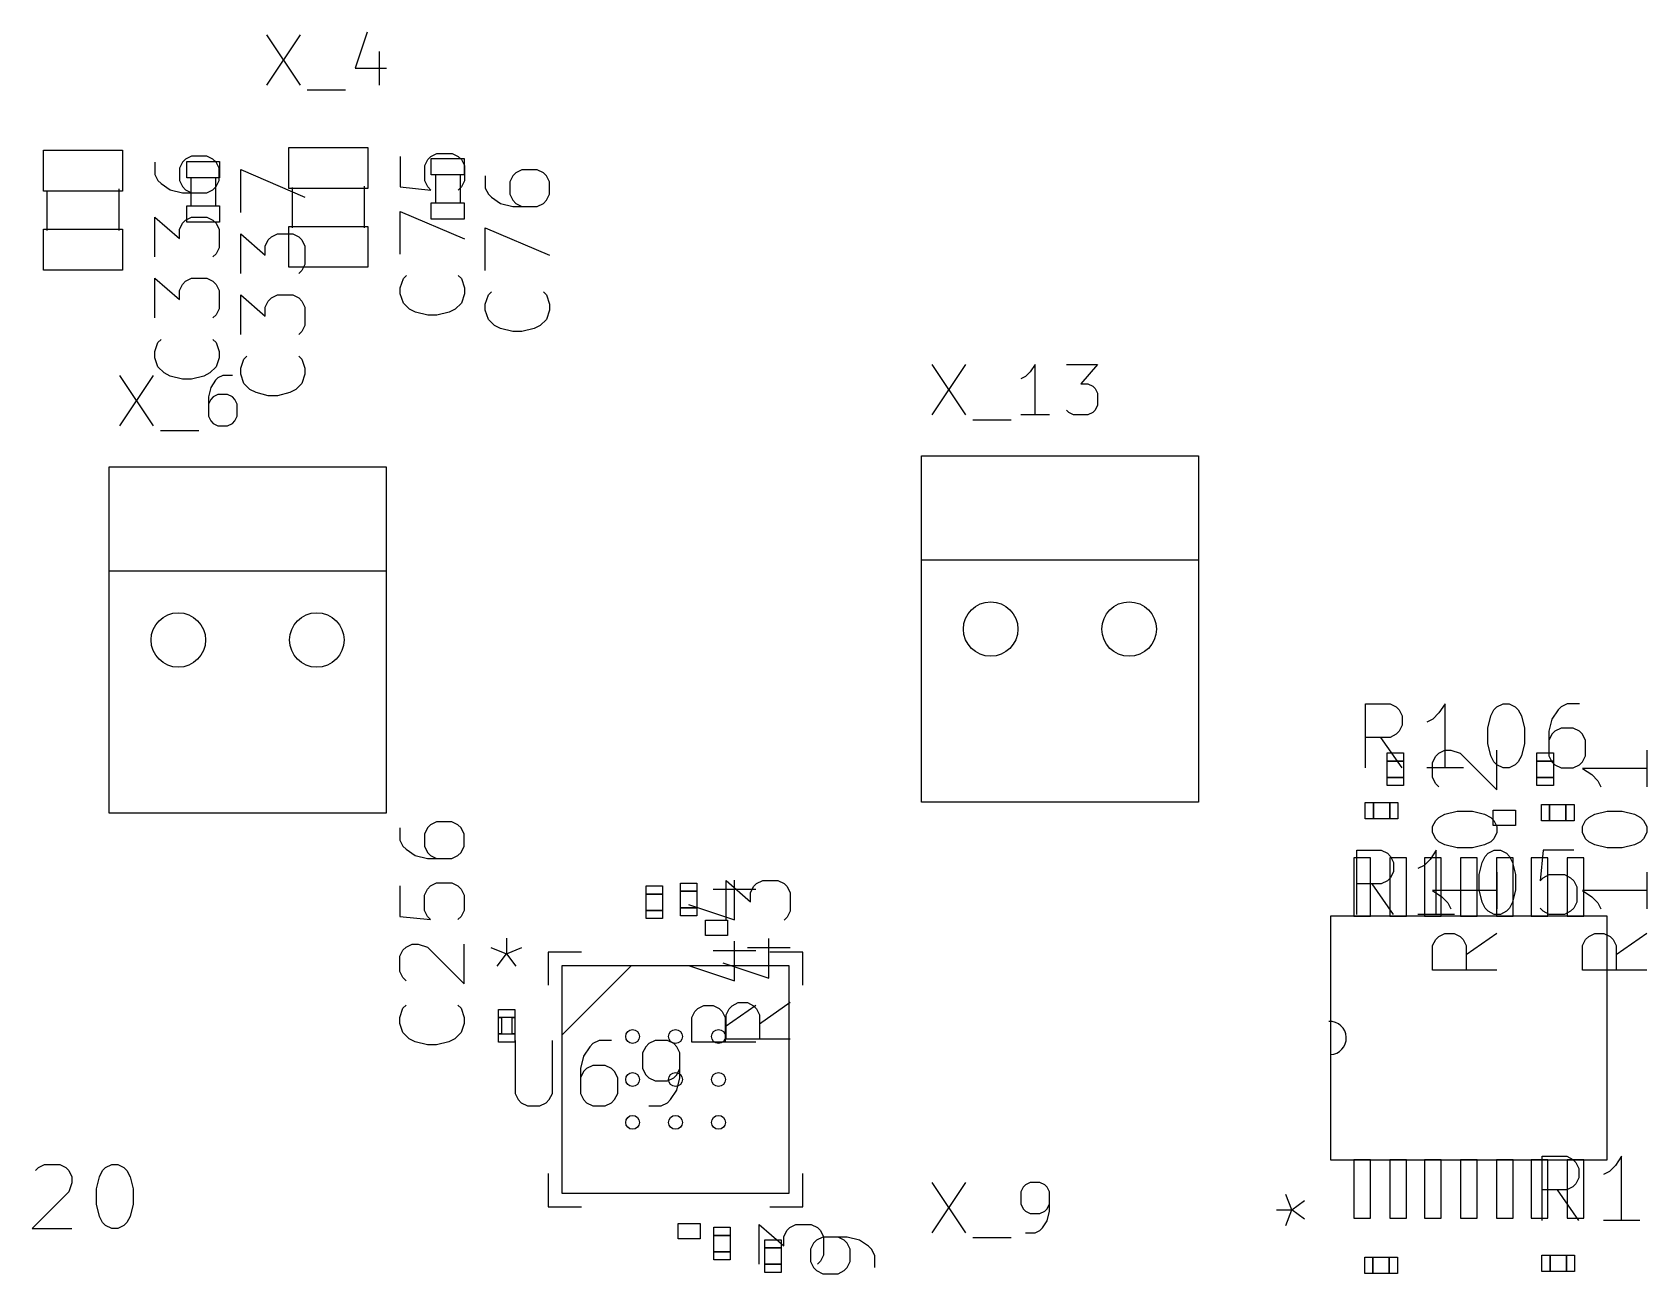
# Model space of a CAD drawing. Header units: millimetres. Extents: x -1 to 260, y -56 to 300.
# Drawn here: x 36.55 to 66.16, y 17.88 to 40.64 of the extents above; entities that cross this region are included whole.
import ezdxf

# ---------------------------------------------------------------- set-up
doc = ezdxf.new("R2010")
doc.units = ezdxf.units.MM
for name, color, linetype, true_color in [('Edge.Cuts', 254, 'CONTINUOUS', 0xd0d2cd), ('F.Fab', 9, 'CONTINUOUS', 0xafafaf), ('F.Silkscreen', 41, 'CONTINUOUS', 0xf2eda1)]:
    doc.layers.add(name, color=color, linetype=linetype, true_color=true_color)

msp = doc.modelspace()

# ---------------------------------------------------------------- linework, layer by layer
at = {"layer": 'Edge.Cuts'}
for centre, radius in [((39.23, 29.5), 0.5), ((41.77, 29.5), 0.5), ((54.13, 29.7), 0.5), ((56.67, 29.7), 0.5), ((47.5626, 22.2274), 0.127), ((48.35, 22.2274), 0.127), ((49.1374, 22.2274), 0.127), ((47.5626, 21.44), 0.127), ((48.35, 21.44), 0.127), ((49.1374, 21.44), 0.127), ((47.5626, 20.6526), 0.127), ((48.35, 20.6526), 0.127), ((49.1374, 20.6526), 0.127)]:
    msp.add_circle(centre, radius, dxfattribs=at)
at = {"layer": 'F.Fab', "linetype": 'CONTINUOUS'}
for p, q in [((41.2561, 37.7821), (41.2561, 38.5322)), ((41.2561, 38.5322), (42.7062, 38.5322)), ((42.7062, 38.5322), (42.7062, 37.7821)), ((36.7561, 37.7321), (36.7561, 38.4822)), ((36.7561, 38.4822), (38.2062, 38.4822)), ((38.2062, 38.4822), (38.2062, 37.7321)), ((39.3852, 37.974), (39.3852, 38.274)), ((39.3852, 38.274), (39.9851, 38.274)), ((39.9851, 38.274), (39.9851, 37.974)), ((43.8702, 38.028568), (43.8702, 38.328568)), ((43.8702, 38.328568), (44.4701, 38.328568)), ((44.4701, 38.328568), (44.4701, 38.028568)), ((39.9851, 37.974), (39.3852, 37.974)), ((39.466, 37.475), (39.466, 37.965)), ((39.914, 37.965), (39.914, 37.475)), ((44.4701, 38.028568), (43.8702, 38.028568)), ((43.951, 37.529568), (43.951, 38.019568)), ((44.399, 38.019568), (44.399, 37.529568)), ((38.2062, 37.7321), (36.7561, 37.7321)), ((36.82, 37.746), (36.82, 37.009)), ((38.14, 37.771), (38.14, 37.009)), ((42.7062, 37.7821), (41.2561, 37.7821)), ((41.32, 37.796), (41.32, 37.059)), ((42.64, 37.821), (42.64, 37.059)), ((39.3852, 37.1612), (39.3852, 37.4612)), ((39.3852, 37.4612), (39.9851, 37.4612)), ((39.9851, 37.4612), (39.9851, 37.1612)), ((43.8702, 37.215768), (43.8702, 37.515768)), ((43.8702, 37.515768), (44.4701, 37.515768)), ((44.4701, 37.515768), (44.4701, 37.215768)), ((36.7561, 36.2843), (36.7561, 37.0344)), ((36.7561, 37.0344), (38.2062, 37.0344)), ((38.2062, 37.0344), (38.2062, 36.2843)), ((39.9851, 37.1612), (39.3852, 37.1612)), ((41.2561, 36.3343), (41.2561, 37.0844)), ((41.2561, 37.0844), (42.7062, 37.0844)), ((42.7062, 37.0844), (42.7062, 36.3343)), ((44.4701, 37.215768), (43.8702, 37.215768)), ((38.2062, 36.2843), (36.7561, 36.2843)), ((42.7062, 36.3343), (41.2561, 36.3343)), ((61.4, 27.28), (61.4, 27.43)), ((61.4, 27.43), (61.7, 27.43)), ((61.7, 27.28), (61.4, 27.28)), ((61.7, 27.43), (61.7, 27.28)), ((64.15, 27.28), (64.15, 27.43)), ((64.15, 27.43), (64.45, 27.43)), ((64.45, 27.28), (64.15, 27.28)), ((64.45, 27.43), (64.45, 27.28)), ((61.4, 26.83), (61.4, 26.98)), ((61.4, 26.98), (61.7, 26.98)), ((61.7, 26.98), (61.7, 26.83)), ((64.15, 26.83), (64.15, 26.98)), ((64.15, 26.98), (64.45, 26.98)), ((64.45, 26.98), (64.45, 26.83)), ((61.7, 26.83), (61.4, 26.83)), ((64.45, 26.83), (64.15, 26.83)), ((61, 26.22), (61, 26.52)), ((61, 26.52), (61.15, 26.52)), ((61.15, 26.52), (61.15, 26.22)), ((61.45, 26.22), (61.45, 26.52)), ((61.45, 26.52), (61.6, 26.52)), ((61.6, 26.52), (61.6, 26.22)), ((64.23, 26.18), (64.23, 26.48)), ((64.23, 26.48), (64.38, 26.48)), ((64.38, 26.48), (64.38, 26.18)), ((64.68, 26.18), (64.68, 26.48)), ((64.68, 26.48), (64.83, 26.48)), ((64.83, 26.48), (64.83, 26.18)), ((61.15, 26.22), (61, 26.22)), ((61.6, 26.22), (61.45, 26.22)), ((64.38, 26.18), (64.23, 26.18)), ((64.83, 26.18), (64.68, 26.18)), ((60.7918, 25.502), (60.7918, 24.4352)), ((61.0966, 25.502), (60.7918, 25.502)), ((61.0966, 24.4352), (61.0966, 25.502)), ((61.4522, 25.502), (61.4522, 24.4352)), ((61.757, 25.502), (61.4522, 25.502)), ((61.757, 24.4352), (61.757, 25.502)), ((62.0872, 25.502), (62.0872, 24.4352)), ((62.392, 25.502), (62.0872, 25.502)), ((62.392, 24.4352), (62.392, 25.502)), ((62.7476, 25.502), (62.7476, 24.4352)), ((63.0524, 25.502), (62.7476, 25.502)), ((63.0524, 24.4352), (63.0524, 25.502)), ((63.408, 25.502), (63.408, 24.4352)), ((63.7128, 25.502), (63.408, 25.502)), ((63.7128, 24.4352), (63.7128, 25.502)), ((64.043, 25.502), (64.043, 24.4352)), ((64.3478, 25.502), (64.043, 25.502)), ((64.3478, 24.4352), (64.3478, 25.502)), ((64.7034, 25.502), (64.7034, 24.4352)), ((65.0082, 25.502), (64.7034, 25.502)), ((65.0082, 24.4352), (65.0082, 25.502)), ((47.81, 24.84), (47.81, 24.99)), ((47.81, 24.99), (48.11, 24.99)), ((48.11, 24.99), (48.11, 24.84)), ((48.44, 24.89), (48.44, 25.04)), ((48.44, 25.04), (48.74, 25.04)), ((48.74, 24.89), (48.44, 24.89)), ((48.74, 25.04), (48.74, 24.89)), ((48.11, 24.84), (47.81, 24.84)), ((48.44, 24.44), (48.44, 24.59)), ((48.44, 24.59), (48.74, 24.59)), ((48.74, 24.59), (48.74, 24.44)), ((47.81, 24.39), (47.81, 24.54)), ((47.81, 24.54), (48.11, 24.54)), ((48.11, 24.39), (47.81, 24.39)), ((48.11, 24.54), (48.11, 24.39)), ((48.74, 24.44), (48.44, 24.44)), ((60.36, 24.4352), (60.36, 21.8952)), ((65.44, 24.4352), (60.36, 24.4352)), ((60.7918, 24.4352), (61.0966, 24.4352)), ((61.4522, 24.4352), (61.757, 24.4352)), ((62.0872, 24.4352), (62.392, 24.4352)), ((62.7476, 24.4352), (63.0524, 24.4352)), ((63.408, 24.4352), (63.7128, 24.4352)), ((64.043, 24.4352), (64.3478, 24.4352)), ((64.7034, 24.4352), (65.0082, 24.4352)), ((65.44, 19.9648), (65.44, 24.4352)), ((45.248111, 24.028461), (45.248111, 23.744223)), ((44.963873, 23.857918), (45.248111, 23.744223)), ((45.077569, 23.516832), (45.248111, 23.744223)), ((45.248111, 23.744223), (45.53235, 23.857918)), ((45.248111, 23.744223), (45.418654, 23.516832)), ((46.2672, 23.5228), (46.2672, 19.3572)), ((46.2672, 22.2528), (47.5372, 23.5228)), ((50.4328, 23.5228), (46.2672, 23.5228)), ((47.2578, 23.5228), (46.953, 23.5228)), ((47.7404, 23.5228), (47.461, 23.5228)), ((48.2484, 23.5228), (47.9436, 23.5228)), ((48.7564, 23.5228), (48.4516, 23.5228)), ((49.239, 23.5228), (48.9596, 23.5228)), ((49.747, 23.5228), (49.4422, 23.5228)), ((50.4328, 19.3572), (50.4328, 23.5228)), ((46.2672, 22.837), (46.2672, 22.5322)), ((50.4328, 22.5322), (50.4328, 22.837)), ((45.105221, 22.573984), (45.105221, 22.723984)), ((45.105221, 22.723984), (45.405221, 22.723984)), ((45.105221, 22.273984), (45.105221, 22.573984)), ((45.105221, 22.573984), (45.155221, 22.573984)), ((45.405221, 22.573984), (45.105221, 22.573984)), ((45.155221, 22.573984), (45.155221, 22.273984)), ((45.355221, 22.273984), (45.355221, 22.573984)), ((45.355221, 22.573984), (45.405221, 22.573984)), ((45.405221, 22.723984), (45.405221, 22.573984)), ((45.405221, 22.573984), (45.405221, 22.273984)), ((45.155221, 22.273984), (45.105221, 22.273984)), ((45.105221, 22.123984), (45.105221, 22.273984)), ((45.105221, 22.273984), (45.405221, 22.273984)), ((45.405221, 22.273984), (45.355221, 22.273984)), ((45.405221, 22.273984), (45.405221, 22.123984)), ((46.2672, 22.329), (46.2672, 22.0496)), ((50.4328, 22.0496), (50.4328, 22.329)), ((45.405221, 22.123984), (45.105221, 22.123984)), ((45.405849, 22.153754), (45.405849, 21.183644)), ((46.090633, 21.183644), (46.090633, 22.153754)), ((46.775417, 22.039624), (46.661286, 21.868428)), ((46.832482, 22.096689), (46.775417, 22.039624)), ((46.946613, 22.153754), (46.832482, 22.096689)), ((47.174874, 22.153754), (46.946613, 22.153754)), ((47.802593, 22.039624), (47.745528, 21.925493)), ((47.745528, 21.925493), (47.745528, 21.640166)), ((47.859659, 22.096689), (47.802593, 22.039624)), ((47.973789, 22.153754), (47.859659, 22.096689)), ((48.202051, 22.153754), (47.973789, 22.153754)), ((48.316181, 22.096689), (48.202051, 22.153754)), ((48.373247, 22.039624), (48.316181, 22.096689)), ((48.430312, 21.925493), (48.373247, 22.039624)), ((48.430312, 21.46897), (48.430312, 21.925493)), ((46.2672, 21.8464), (46.2672, 21.5416)), ((46.661286, 21.868428), (46.604221, 21.640166)), ((46.604221, 21.640166), (46.604221, 21.183644)), ((46.718352, 21.640166), (46.661286, 21.583101)), ((46.832482, 21.697232), (46.718352, 21.640166)), ((47.060744, 21.697232), (46.832482, 21.697232)), ((47.174874, 21.640166), (47.060744, 21.697232)), ((47.23194, 21.583101), (47.174874, 21.640166)), ((47.745528, 21.640166), (47.802593, 21.526036)), ((48.373247, 21.526036), (48.430312, 21.640166)), ((50.4328, 21.5416), (50.4328, 21.8464)), ((60.36, 21.8952), (60.36, 19.9648)), ((46.2672, 21.3384), (46.2672, 21.0336)), ((46.661286, 21.583101), (46.604221, 21.46897)), ((47.289005, 21.46897), (47.23194, 21.583101)), ((47.289005, 21.183644), (47.289005, 21.46897)), ((47.802593, 21.526036), (47.859659, 21.46897)), ((47.859659, 21.46897), (47.973789, 21.411905)), ((47.973789, 21.411905), (48.202051, 21.411905)), ((48.202051, 21.411905), (48.316181, 21.46897)), ((48.316181, 21.46897), (48.373247, 21.526036)), ((48.373247, 21.240709), (48.430312, 21.46897)), ((50.4328, 21.0336), (50.4328, 21.3384)), ((45.405849, 21.183644), (45.462915, 21.069513)), ((45.462915, 21.069513), (45.51998, 21.012448)), ((45.976503, 21.012448), (46.033568, 21.069513)), ((46.033568, 21.069513), (46.090633, 21.183644)), ((46.604221, 21.183644), (46.661286, 21.069513)), ((46.661286, 21.069513), (46.718352, 21.012448)), ((47.174874, 21.012448), (47.23194, 21.069513)), ((47.23194, 21.069513), (47.289005, 21.183644)), ((48.202051, 21.012448), (48.259116, 21.069513)), ((48.259116, 21.069513), (48.373247, 21.240709)), ((45.51998, 21.012448), (45.634111, 20.955382)), ((45.634111, 20.955382), (45.862372, 20.955382)), ((45.862372, 20.955382), (45.976503, 21.012448)), ((46.2672, 20.8304), (46.2672, 20.551)), ((46.718352, 21.012448), (46.832482, 20.955382)), ((46.832482, 20.955382), (47.060744, 20.955382)), ((47.060744, 20.955382), (47.174874, 21.012448)), ((47.859659, 20.955382), (48.08792, 20.955382)), ((48.08792, 20.955382), (48.202051, 21.012448)), ((50.4328, 20.551), (50.4328, 20.8304)), ((46.2672, 20.3478), (46.2672, 20.043)), ((50.4328, 20.043), (50.4328, 20.3478)), ((60.36, 19.9648), (65.44, 19.9648)), ((60.7918, 19.9648), (60.7918, 18.898)), ((61.0966, 19.9648), (60.7918, 19.9648)), ((61.0966, 18.898), (61.0966, 19.9648)), ((61.4522, 19.9648), (61.4522, 18.898)), ((61.757, 19.9648), (61.4522, 19.9648)), ((61.757, 18.898), (61.757, 19.9648)), ((62.0872, 19.9648), (62.0872, 18.898)), ((62.392, 19.9648), (62.0872, 19.9648)), ((62.392, 18.898), (62.392, 19.9648)), ((62.7476, 19.9648), (62.7476, 18.898)), ((63.0524, 19.9648), (62.7476, 19.9648)), ((63.0524, 18.898), (63.0524, 19.9648)), ((63.408, 19.9648), (63.408, 18.898)), ((63.7128, 19.9648), (63.408, 19.9648)), ((63.7128, 18.898), (63.7128, 19.9648)), ((64.043, 19.9648), (64.043, 18.898)), ((64.3478, 19.9648), (64.043, 19.9648)), ((64.3478, 18.898), (64.3478, 19.9648)), ((64.7034, 19.9648), (64.7034, 18.898)), ((65.0082, 19.9648), (64.7034, 19.9648)), ((65.0082, 18.898), (65.0082, 19.9648)), ((46.2672, 19.3572), (50.4328, 19.3572)), ((46.953, 19.3572), (47.2578, 19.3572)), ((47.461, 19.3572), (47.7404, 19.3572)), ((47.9436, 19.3572), (48.2484, 19.3572)), ((48.4516, 19.3572), (48.7564, 19.3572)), ((48.9596, 19.3572), (49.239, 19.3572)), ((49.4422, 19.3572), (49.747, 19.3572)), ((59.655976, 19.047311), (59.542281, 19.33155)), ((59.371738, 19.047311), (59.655976, 19.047311)), ((59.542281, 18.763073), (59.655976, 19.047311)), ((59.655976, 19.047311), (59.883367, 19.217854)), ((59.883367, 18.876769), (59.655976, 19.047311)), ((49.05, 18.58), (49.05, 18.73)), ((49.05, 18.73), (49.35, 18.73)), ((49.35, 18.73), (49.35, 18.58)), ((60.7918, 18.898), (61.0966, 18.898)), ((61.4522, 18.898), (61.757, 18.898)), ((62.0872, 18.898), (62.392, 18.898)), ((62.7476, 18.898), (63.0524, 18.898)), ((63.408, 18.898), (63.7128, 18.898)), ((64.043, 18.898), (64.3478, 18.898)), ((64.7034, 18.898), (65.0082, 18.898)), ((49.35, 18.58), (49.05, 18.58)), ((49.99, 18.35), (49.99, 18.5)), ((49.99, 18.5), (50.29, 18.5)), ((50.29, 18.5), (50.29, 18.35)), ((49.05, 18.13), (49.05, 18.28)), ((49.05, 18.28), (49.35, 18.28)), ((49.35, 18.13), (49.05, 18.13)), ((49.35, 18.28), (49.35, 18.13)), ((50.29, 18.35), (49.99, 18.35)), ((60.99, 17.88), (60.99, 18.18)), ((60.99, 18.18), (61.14, 18.18)), ((61.14, 18.18), (61.14, 17.88)), ((61.44, 17.88), (61.44, 18.18)), ((61.44, 18.18), (61.59, 18.18)), ((61.59, 18.18), (61.59, 17.88)), ((64.24, 17.92), (64.24, 18.22)), ((64.24, 18.22), (64.39, 18.22)), ((64.39, 18.22), (64.39, 17.92)), ((64.69, 17.92), (64.69, 18.22)), ((64.69, 18.22), (64.84, 18.22)), ((64.84, 18.22), (64.84, 17.92)), ((49.99, 17.9), (49.99, 18.05)), ((49.99, 18.05), (50.29, 18.05)), ((50.29, 17.9), (49.99, 17.9)), ((50.29, 18.05), (50.29, 17.9)), ((61.14, 17.88), (60.99, 17.88)), ((61.59, 17.88), (61.44, 17.88)), ((64.39, 17.92), (64.24, 17.92)), ((64.84, 17.92), (64.69, 17.92))]:
    msp.add_line(p, q, dxfattribs=at)
at = {"layer": 'F.Fab'}
for centre, radius in [((39.23, 29.5), 0.5), ((41.77, 29.5), 0.5), ((54.13, 29.7), 0.5), ((56.67, 29.7), 0.5), ((47.5626, 22.2274), 0.127), ((48.35, 22.2274), 0.127), ((49.1374, 22.2274), 0.127), ((47.5626, 21.44), 0.127), ((48.35, 21.44), 0.127), ((49.1374, 21.44), 0.127), ((47.5626, 20.6526), 0.127), ((48.35, 20.6526), 0.127), ((49.1374, 20.6526), 0.127)]:
    msp.add_circle(centre, radius, dxfattribs=at)
msp.add_arc((60.3473, 22.2), 0.305064, -87.614056, 92.385944, dxfattribs=at)
at = {"layer": 'F.Silkscreen', "linetype": 'CONTINUOUS'}
for p, q in [((40.84643, 40.600728), (41.462803, 39.676168)), ((41.462803, 40.600728), (40.84643, 39.676168)), ((42.69555, 40.644755), (42.475416, 39.984355)), ((42.915683, 40.292541), (42.915683, 39.676168)), ((42.475416, 39.984355), (43.047763, 39.984355)), ((41.594883, 39.588115), (42.299309, 39.588115)), ((38.801164, 38.262355), (38.801164, 38.038254)), ((39.30539, 38.262355), (39.249365, 38.150304)), ((39.361415, 38.31838), (39.30539, 38.262355)), ((39.473465, 38.374405), (39.361415, 38.31838)), ((39.753591, 38.374405), (39.473465, 38.374405)), ((39.865641, 38.31838), (39.753591, 38.374405)), ((39.921667, 38.262355), (39.865641, 38.31838)), ((39.977692, 38.150304), (39.921667, 38.262355)), ((43.301164, 38.36838), (43.301164, 37.808128)), ((43.749365, 38.200304), (43.80539, 38.312355)), ((43.749365, 37.920179), (43.749365, 38.200304)), ((43.80539, 38.312355), (43.861415, 38.36838)), ((43.861415, 38.36838), (43.973465, 38.424405)), ((43.973465, 38.424405), (44.253591, 38.424405)), ((44.253591, 38.424405), (44.365641, 38.36838)), ((44.365641, 38.36838), (44.421667, 38.312355)), ((44.421667, 38.312355), (44.477692, 38.200304)), ((44.477692, 38.200304), (44.477692, 37.920179)), ((38.801164, 38.038254), (38.857189, 37.926204)), ((38.857189, 37.926204), (38.913214, 37.870179)), ((39.249365, 38.150304), (39.249365, 37.926204)), ((39.249365, 37.926204), (39.30539, 37.814153)), ((39.921667, 37.814153), (39.977692, 37.926204)), ((39.977692, 37.926204), (39.977692, 38.150304)), ((40.376164, 37.341078), (40.376164, 38.12543)), ((40.376164, 38.12543), (41.552692, 37.621204)), ((43.80539, 37.808128), (43.749365, 37.920179)), ((44.477692, 37.920179), (44.421667, 37.808128)), ((44.861164, 38.011923), (44.861164, 37.787822)), ((45.36539, 38.011923), (45.309365, 37.899872)), ((45.421415, 38.067948), (45.36539, 38.011923)), ((45.533465, 38.123973), (45.421415, 38.067948)), ((45.813591, 38.123973), (45.533465, 38.123973)), ((45.925641, 38.067948), (45.813591, 38.123973)), ((45.981667, 38.011923), (45.925641, 38.067948)), ((46.037692, 37.899872), (45.981667, 38.011923)), ((38.913214, 37.870179), (39.081289, 37.758128)), ((39.081289, 37.758128), (39.30539, 37.702103)), ((39.30539, 37.814153), (39.361415, 37.758128)), ((39.30539, 37.702103), (39.753591, 37.702103)), ((39.361415, 37.758128), (39.473465, 37.702103)), ((39.753591, 37.702103), (39.865641, 37.758128)), ((39.865641, 37.758128), (39.921667, 37.814153)), ((43.301164, 37.808128), (43.861415, 37.752103)), ((43.861415, 37.752103), (43.80539, 37.808128)), ((44.421667, 37.808128), (44.365641, 37.752103)), ((44.861164, 37.787822), (44.917189, 37.675772)), ((44.917189, 37.675772), (44.973214, 37.619747)), ((44.973214, 37.619747), (45.141289, 37.507696)), ((45.309365, 37.899872), (45.309365, 37.675772)), ((45.309365, 37.675772), (45.36539, 37.563721)), ((45.981667, 37.563721), (46.037692, 37.675772)), ((46.037692, 37.675772), (46.037692, 37.899872)), ((43.301164, 36.575575), (43.301164, 37.359927)), ((43.301164, 37.359927), (44.477692, 36.855701)), ((45.141289, 37.507696), (45.36539, 37.451671)), ((45.36539, 37.563721), (45.421415, 37.507696)), ((45.36539, 37.451671), (45.813591, 37.451671)), ((45.421415, 37.507696), (45.533465, 37.451671)), ((45.813591, 37.451671), (45.925641, 37.507696)), ((45.925641, 37.507696), (45.981667, 37.563721)), ((38.801164, 36.525575), (38.801164, 37.253902)), ((38.801164, 37.253902), (39.249365, 36.861726)), ((39.249365, 37.029801), (39.30539, 37.141852)), ((39.249365, 36.861726), (39.249365, 37.029801)), ((39.30539, 37.141852), (39.361415, 37.197877)), ((39.361415, 37.197877), (39.473465, 37.253902)), ((39.473465, 37.253902), (39.753591, 37.253902)), ((39.753591, 37.253902), (39.865641, 37.197877)), ((39.865641, 37.197877), (39.921667, 37.141852)), ((39.921667, 37.141852), (39.977692, 37.029801)), ((39.977692, 37.029801), (39.977692, 36.69365)), ((44.861164, 36.275143), (44.861164, 37.059495)), ((44.861164, 37.059495), (46.037692, 36.555269)), ((40.376164, 36.220575), (40.376164, 36.948902)), ((40.376164, 36.948902), (40.824365, 36.556726)), ((40.824365, 36.724801), (40.88039, 36.836852)), ((40.824365, 36.556726), (40.824365, 36.724801)), ((40.88039, 36.836852), (40.936415, 36.892877)), ((40.936415, 36.892877), (41.048465, 36.948902)), ((41.048465, 36.948902), (41.328591, 36.948902)), ((41.328591, 36.948902), (41.440641, 36.892877)), ((41.440641, 36.892877), (41.496667, 36.836852)), ((41.496667, 36.836852), (41.552692, 36.724801)), ((41.552692, 36.724801), (41.552692, 36.38865)), ((39.921667, 36.5816), (39.865641, 36.525575)), ((39.977692, 36.69365), (39.921667, 36.5816)), ((38.801164, 35.405072), (38.801164, 36.133399)), ((38.801164, 36.133399), (39.249365, 35.741223)), ((39.361415, 36.077374), (39.473465, 36.133399)), ((39.473465, 36.133399), (39.753591, 36.133399)), ((39.753591, 36.133399), (39.865641, 36.077374)), ((41.496667, 36.2766), (41.440641, 36.220575)), ((41.552692, 36.38865), (41.496667, 36.2766)), ((43.301164, 35.959298), (43.357189, 36.127374)), ((43.357189, 36.127374), (43.413214, 36.183399)), ((44.365641, 36.183399), (44.421667, 36.127374)), ((44.421667, 36.127374), (44.477692, 35.959298)), ((39.249365, 35.909298), (39.30539, 36.021349)), ((39.249365, 35.741223), (39.249365, 35.909298)), ((39.30539, 36.021349), (39.361415, 36.077374)), ((39.865641, 36.077374), (39.921667, 36.021349)), ((39.921667, 36.021349), (39.977692, 35.909298)), ((39.977692, 35.909298), (39.977692, 35.573147)), ((43.301164, 35.847248), (43.301164, 35.959298)), ((43.357189, 35.679173), (43.301164, 35.847248)), ((44.477692, 35.847248), (44.421667, 35.679173)), ((44.477692, 35.959298), (44.477692, 35.847248)), ((44.917189, 35.826942), (44.973214, 35.882967)), ((45.925641, 35.882967), (45.981667, 35.826942)), ((39.977692, 35.573147), (39.921667, 35.461097)), ((40.376164, 35.100072), (40.376164, 35.828399)), ((40.376164, 35.828399), (40.824365, 35.436223)), ((40.824365, 35.604298), (40.88039, 35.716349)), ((40.824365, 35.436223), (40.824365, 35.604298)), ((40.88039, 35.716349), (40.936415, 35.772374)), ((40.936415, 35.772374), (41.048465, 35.828399)), ((41.048465, 35.828399), (41.328591, 35.828399)), ((41.328591, 35.828399), (41.440641, 35.772374)), ((41.440641, 35.772374), (41.496667, 35.716349)), ((41.496667, 35.716349), (41.552692, 35.604298)), ((41.552692, 35.604298), (41.552692, 35.268147)), ((43.469239, 35.567122), (43.357189, 35.679173)), ((43.581289, 35.511097), (43.469239, 35.567122)), ((44.309616, 35.567122), (44.197566, 35.511097)), ((44.421667, 35.679173), (44.309616, 35.567122)), ((44.861164, 35.658866), (44.917189, 35.826942)), ((44.861164, 35.546816), (44.861164, 35.658866)), ((44.917189, 35.378741), (44.861164, 35.546816)), ((45.981667, 35.826942), (46.037692, 35.658866)), ((46.037692, 35.546816), (45.981667, 35.378741)), ((46.037692, 35.658866), (46.037692, 35.546816)), ((39.921667, 35.461097), (39.865641, 35.405072)), ((41.552692, 35.268147), (41.496667, 35.156097)), ((43.80539, 35.455072), (43.581289, 35.511097)), ((43.973465, 35.455072), (43.80539, 35.455072)), ((44.197566, 35.511097), (43.973465, 35.455072)), ((45.029239, 35.26669), (44.917189, 35.378741)), ((45.141289, 35.210665), (45.029239, 35.26669)), ((45.869616, 35.26669), (45.757566, 35.210665)), ((45.981667, 35.378741), (45.869616, 35.26669)), ((38.801164, 34.788795), (38.857189, 34.956871)), ((38.857189, 34.956871), (38.913214, 35.012896)), ((39.865641, 35.012896), (39.921667, 34.956871)), ((39.921667, 34.956871), (39.977692, 34.788795)), ((41.496667, 35.156097), (41.440641, 35.100072)), ((45.36539, 35.15464), (45.141289, 35.210665)), ((45.533465, 35.15464), (45.36539, 35.15464)), ((45.757566, 35.210665), (45.533465, 35.15464)), ((38.801164, 34.676745), (38.801164, 34.788795)), ((38.857189, 34.50867), (38.801164, 34.676745)), ((39.977692, 34.676745), (39.921667, 34.50867)), ((39.977692, 34.788795), (39.977692, 34.676745)), ((40.376164, 34.483795), (40.432189, 34.651871)), ((40.432189, 34.651871), (40.488214, 34.707896)), ((41.440641, 34.707896), (41.496667, 34.651871)), ((41.496667, 34.651871), (41.552692, 34.483795)), ((38.152237, 34.352463), (38.76861, 33.427903)), ((38.76861, 34.352463), (38.152237, 33.427903)), ((38.969239, 34.396619), (38.857189, 34.50867)), ((39.081289, 34.340594), (38.969239, 34.396619)), ((39.809616, 34.396619), (39.697566, 34.340594)), ((39.921667, 34.50867), (39.809616, 34.396619)), ((40.045383, 34.352463), (39.95733, 34.308436)), ((40.22149, 34.352463), (40.045383, 34.352463)), ((40.376164, 34.371745), (40.376164, 34.483795)), ((40.432189, 34.20367), (40.376164, 34.371745)), ((41.552692, 34.371745), (41.496667, 34.20367)), ((41.552692, 34.483795), (41.552692, 34.371745)), ((53.052237, 34.552463), (53.66861, 33.627903)), ((53.66861, 34.552463), (53.052237, 33.627903)), ((54.85733, 34.420383), (54.769277, 34.33233)), ((54.945383, 34.552463), (54.85733, 34.420383)), ((54.945383, 33.627903), (54.945383, 34.552463)), ((55.51773, 34.552463), (56.090076, 34.552463)), ((56.090076, 34.552463), (55.78189, 34.20025)), ((39.30539, 34.284569), (39.081289, 34.340594)), ((39.473465, 34.284569), (39.30539, 34.284569)), ((39.697566, 34.340594), (39.473465, 34.284569)), ((39.82525, 34.13233), (39.781223, 33.956223)), ((39.913303, 34.26441), (39.82525, 34.13233)), ((39.95733, 34.308436), (39.913303, 34.26441)), ((40.544239, 34.091619), (40.432189, 34.20367)), ((40.656289, 34.035594), (40.544239, 34.091619)), ((41.384616, 34.091619), (41.272566, 34.035594)), ((41.496667, 34.20367), (41.384616, 34.091619)), ((54.769277, 34.33233), (54.681223, 34.288303)), ((55.78189, 34.20025), (55.91397, 34.20025)), ((55.91397, 34.20025), (56.002023, 34.156223)), ((56.002023, 34.156223), (56.04605, 34.112196)), ((56.04605, 34.112196), (56.090076, 34.024143)), ((39.781223, 33.956223), (39.781223, 33.60401)), ((39.82525, 33.912196), (39.781223, 33.824143)), ((39.869277, 33.956223), (39.82525, 33.912196)), ((39.95733, 34.00025), (39.869277, 33.956223)), ((40.133437, 34.00025), (39.95733, 34.00025)), ((40.22149, 33.956223), (40.133437, 34.00025)), ((40.265517, 33.912196), (40.22149, 33.956223)), ((40.309543, 33.824143), (40.265517, 33.912196)), ((40.309543, 33.60401), (40.309543, 33.824143)), ((40.88039, 33.979569), (40.656289, 34.035594)), ((41.048465, 33.979569), (40.88039, 33.979569)), ((41.272566, 34.035594), (41.048465, 33.979569)), ((56.090076, 33.80401), (56.04605, 33.715956)), ((56.090076, 34.024143), (56.090076, 33.80401)), ((39.781223, 33.60401), (39.82525, 33.515956)), ((39.82525, 33.515956), (39.869277, 33.47193)), ((39.869277, 33.47193), (39.95733, 33.427903)), ((40.133437, 33.427903), (40.22149, 33.47193)), ((40.22149, 33.47193), (40.265517, 33.515956)), ((40.265517, 33.515956), (40.309543, 33.60401)), ((53.80069, 33.53985), (54.505116, 33.53985)), ((55.209543, 33.627903), (54.681223, 33.627903)), ((55.561756, 33.67193), (55.51773, 33.715956)), ((55.64981, 33.627903), (55.561756, 33.67193)), ((55.91397, 33.627903), (55.64981, 33.627903)), ((56.002023, 33.67193), (55.91397, 33.627903)), ((56.04605, 33.715956), (56.002023, 33.67193)), ((38.90069, 33.33985), (39.605116, 33.33985)), ((39.95733, 33.427903), (40.133437, 33.427903)), ((52.86, 32.875), (57.94, 32.875)), ((52.86, 30.97), (52.86, 32.875)), ((57.94, 32.875), (57.94, 30.97)), ((37.96, 32.675), (43.04, 32.675)), ((37.96, 30.77), (37.96, 32.675)), ((43.04, 32.675), (43.04, 30.77)), ((52.86, 30.97), (57.94, 30.97)), ((52.86, 26.525), (52.86, 30.97)), ((57.94, 30.97), (57.94, 26.525)), ((37.96, 30.77), (43.04, 30.77)), ((37.96, 26.325), (37.96, 30.77)), ((43.04, 30.77), (43.04, 26.325)), ((61.006619, 27.153844), (61.006619, 28.330372)), ((61.006619, 28.330372), (61.45482, 28.330372)), ((61.45482, 28.330372), (61.566871, 28.274347)), ((61.566871, 28.274347), (61.622896, 28.218322)), ((61.622896, 28.218322), (61.678921, 28.106272)), ((62.351223, 28.162297), (62.239172, 28.050247)), ((62.463273, 28.330372), (62.351223, 28.162297)), ((62.463273, 27.153844), (62.463273, 28.330372)), ((63.30365, 28.106272), (63.359675, 28.218322)), ((63.359675, 28.218322), (63.415701, 28.274347)), ((63.415701, 28.274347), (63.527751, 28.330372)), ((63.527751, 28.330372), (63.639801, 28.330372)), ((63.639801, 28.330372), (63.751851, 28.274347)), ((63.751851, 28.274347), (63.807877, 28.218322)), ((63.807877, 28.218322), (63.863902, 28.106272)), ((64.536204, 28.218322), (64.424153, 28.050247)), ((64.592229, 28.274347), (64.536204, 28.218322)), ((64.704279, 28.330372), (64.592229, 28.274347)), ((64.92838, 28.330372), (64.704279, 28.330372)), ((61.678921, 27.938196), (61.622896, 27.826146)), ((61.678921, 28.106272), (61.678921, 27.938196)), ((62.239172, 28.050247), (62.127122, 27.994222)), ((63.247625, 27.882171), (63.30365, 28.106272)), ((63.247625, 27.602046), (63.247625, 27.882171)), ((63.863902, 28.106272), (63.919927, 27.882171)), ((63.919927, 27.882171), (63.919927, 27.602046)), ((64.424153, 28.050247), (64.368128, 27.826146)), ((64.592229, 27.882171), (64.480178, 27.826146)), ((64.816329, 27.882171), (64.592229, 27.882171)), ((64.92838, 27.826146), (64.816329, 27.882171)), ((61.45482, 27.714096), (61.006619, 27.714096)), ((61.678921, 27.153844), (61.286745, 27.714096)), ((61.566871, 27.770121), (61.45482, 27.714096)), ((61.622896, 27.826146), (61.566871, 27.770121)), ((63.30365, 27.377945), (63.247625, 27.602046)), ((63.919927, 27.602046), (63.863902, 27.377945)), ((64.368128, 27.826146), (64.368128, 27.377945)), ((64.424153, 27.770121), (64.368128, 27.658071)), ((64.480178, 27.826146), (64.424153, 27.770121)), ((64.984405, 27.770121), (64.92838, 27.826146)), ((65.04043, 27.658071), (64.984405, 27.770121)), ((65.04043, 27.377945), (65.04043, 27.658071)), ((61.4, 26.98), (61.4, 27.28)), ((61.4, 27.28), (61.7, 27.28)), ((61.7, 27.28), (61.7, 26.98)), ((62.236164, 27.255304), (62.292189, 27.367355)), ((62.236164, 26.975179), (62.236164, 27.255304)), ((62.292189, 27.367355), (62.348214, 27.42338)), ((62.348214, 27.42338), (62.460264, 27.479405)), ((62.460264, 27.479405), (62.572315, 27.479405)), ((62.572315, 27.479405), (62.74039, 27.42338)), ((62.74039, 27.42338), (63.412692, 26.751078)), ((63.359675, 27.265895), (63.30365, 27.377945)), ((63.415701, 27.20987), (63.359675, 27.265895)), ((63.412692, 26.751078), (63.412692, 27.479405)), ((63.807877, 27.265895), (63.751851, 27.20987)), ((63.863902, 27.377945), (63.807877, 27.265895)), ((64.15, 26.98), (64.15, 27.28)), ((64.15, 27.28), (64.45, 27.28)), ((64.368128, 27.377945), (64.424153, 27.265895)), ((64.424153, 27.265895), (64.480178, 27.20987)), ((64.45, 27.28), (64.45, 26.98)), ((64.92838, 27.20987), (64.984405, 27.265895)), ((64.984405, 27.265895), (65.04043, 27.377945)), ((66.162692, 27.479405), (66.162692, 26.807103)), ((61.7, 26.98), (61.4, 26.98)), ((62.799424, 27.153844), (62.127122, 27.153844)), ((62.292189, 26.863128), (62.236164, 26.975179)), ((63.527751, 27.153844), (63.415701, 27.20987)), ((63.639801, 27.153844), (63.527751, 27.153844)), ((63.751851, 27.20987), (63.639801, 27.153844)), ((64.45, 26.98), (64.15, 26.98)), ((64.480178, 27.20987), (64.592229, 27.153844)), ((64.592229, 27.153844), (64.816329, 27.153844)), ((64.816329, 27.153844), (64.92838, 27.20987)), ((66.162692, 27.143254), (64.986164, 27.143254)), ((64.986164, 27.143254), (65.154239, 27.031204)), ((65.154239, 27.031204), (65.266289, 26.919153)), ((62.348214, 26.807103), (62.292189, 26.863128)), ((65.266289, 26.919153), (65.322315, 26.807103)), ((57.94, 26.525), (52.86, 26.525)), ((61.15, 26.22), (61.15, 26.52)), ((61.15, 26.52), (61.45, 26.52)), ((61.45, 26.52), (61.45, 26.22)), ((62.460264, 26.302877), (62.684365, 26.358902)), ((62.684365, 26.358902), (62.964491, 26.358902)), ((62.964491, 26.358902), (63.188591, 26.302877)), ((63.3468, 26.0989), (63.3468, 26.3783)), ((63.3468, 26.3783), (63.7532, 26.3783)), ((63.7532, 26.3783), (63.7532, 26.0989)), ((64.38, 26.18), (64.38, 26.48)), ((64.38, 26.48), (64.68, 26.48)), ((64.68, 26.48), (64.68, 26.18)), ((65.210264, 26.302877), (65.434365, 26.358902)), ((65.434365, 26.358902), (65.714491, 26.358902)), ((65.714491, 26.358902), (65.938591, 26.302877)), ((43.04, 26.325), (37.96, 26.325)), ((43.855099, 26.108389), (43.799074, 26.052364)), ((43.967149, 26.164414), (43.855099, 26.108389)), ((44.247275, 26.164414), (43.967149, 26.164414)), ((44.359325, 26.108389), (44.247275, 26.164414)), ((44.415351, 26.052364), (44.359325, 26.108389)), ((61.45, 26.22), (61.15, 26.22)), ((62.236164, 26.078776), (62.292189, 26.190826)), ((62.236164, 25.966726), (62.236164, 26.078776)), ((62.292189, 26.190826), (62.348214, 26.246852)), ((62.348214, 26.246852), (62.460264, 26.302877)), ((63.188591, 26.302877), (63.300641, 26.246852)), ((63.300641, 26.246852), (63.356667, 26.190826)), ((63.7532, 26.0989), (63.3468, 26.0989)), ((63.356667, 26.190826), (63.412692, 26.078776)), ((63.412692, 26.078776), (63.412692, 25.966726)), ((64.68, 26.18), (64.38, 26.18)), ((64.986164, 26.078776), (65.042189, 26.190826)), ((64.986164, 25.966726), (64.986164, 26.078776)), ((65.042189, 26.190826), (65.098214, 26.246852)), ((65.098214, 26.246852), (65.210264, 26.302877)), ((65.938591, 26.302877), (66.050641, 26.246852)), ((66.050641, 26.246852), (66.106667, 26.190826)), ((66.106667, 26.190826), (66.162692, 26.078776)), ((66.162692, 26.078776), (66.162692, 25.966726)), ((43.294848, 26.052364), (43.294848, 25.828263)), ((43.294848, 25.828263), (43.350873, 25.716213)), ((43.799074, 26.052364), (43.743049, 25.940313)), ((43.743049, 25.940313), (43.743049, 25.716213)), ((44.471376, 25.940313), (44.415351, 26.052364)), ((44.471376, 25.716213), (44.471376, 25.940313)), ((62.292189, 25.854676), (62.236164, 25.966726)), ((62.348214, 25.79865), (62.292189, 25.854676)), ((62.460264, 25.742625), (62.348214, 25.79865)), ((63.300641, 25.79865), (63.188591, 25.742625)), ((63.356667, 25.854676), (63.300641, 25.79865)), ((63.412692, 25.966726), (63.356667, 25.854676)), ((65.042189, 25.854676), (64.986164, 25.966726)), ((65.098214, 25.79865), (65.042189, 25.854676)), ((65.210264, 25.742625), (65.098214, 25.79865)), ((66.050641, 25.79865), (65.938591, 25.742625)), ((66.106667, 25.854676), (66.050641, 25.79865)), ((66.162692, 25.966726), (66.106667, 25.854676)), ((43.350873, 25.716213), (43.406898, 25.660188)), ((43.406898, 25.660188), (43.574973, 25.548137)), ((43.574973, 25.548137), (43.799074, 25.492112)), ((43.743049, 25.716213), (43.799074, 25.604162)), ((43.799074, 25.604162), (43.855099, 25.548137)), ((43.799074, 25.492112), (44.247275, 25.492112)), ((43.855099, 25.548137), (43.967149, 25.492112)), ((44.247275, 25.492112), (44.359325, 25.548137)), ((44.359325, 25.548137), (44.415351, 25.604162)), ((44.415351, 25.604162), (44.471376, 25.716213)), ((60.845594, 24.467307), (60.845594, 25.643835)), ((60.845594, 25.643835), (61.293795, 25.643835)), ((61.293795, 25.643835), (61.405846, 25.58781)), ((61.405846, 25.58781), (61.461871, 25.531785)), ((61.461871, 25.531785), (61.517896, 25.419735)), ((62.190198, 25.47576), (62.078147, 25.36371)), ((62.302248, 25.643835), (62.190198, 25.47576)), ((62.302248, 24.467307), (62.302248, 25.643835)), ((62.684365, 25.6866), (62.460264, 25.742625)), ((62.964491, 25.6866), (62.684365, 25.6866)), ((63.188591, 25.742625), (62.964491, 25.6866)), ((63.142625, 25.419735), (63.19865, 25.531785)), ((63.19865, 25.531785), (63.254676, 25.58781)), ((63.254676, 25.58781), (63.366726, 25.643835)), ((63.366726, 25.643835), (63.478776, 25.643835)), ((63.478776, 25.643835), (63.590826, 25.58781)), ((63.590826, 25.58781), (63.646852, 25.531785)), ((63.646852, 25.531785), (63.702877, 25.419735)), ((64.263128, 25.643835), (64.207103, 25.083584)), ((64.82338, 25.643835), (64.263128, 25.643835)), ((65.434365, 25.6866), (65.210264, 25.742625)), ((65.714491, 25.6866), (65.434365, 25.6866)), ((65.938591, 25.742625), (65.714491, 25.6866)), ((61.517896, 25.251659), (61.461871, 25.139609)), ((61.517896, 25.419735), (61.517896, 25.251659)), ((62.078147, 25.36371), (61.966097, 25.307685)), ((63.0866, 25.195634), (63.142625, 25.419735)), ((63.0866, 24.915509), (63.0866, 25.195634)), ((63.412692, 25.238399), (63.412692, 24.566097)), ((63.702877, 25.419735), (63.758902, 25.195634)), ((63.758902, 25.195634), (63.758902, 24.915509)), ((64.263128, 25.139609), (64.375179, 25.195634)), ((64.375179, 25.195634), (64.655304, 25.195634)), ((64.655304, 25.195634), (64.767355, 25.139609)), ((66.162692, 25.238399), (66.162692, 24.566097)), ((43.294848, 24.987886), (43.294848, 24.427634)), ((43.743049, 24.81981), (43.799074, 24.931861)), ((43.799074, 24.931861), (43.855099, 24.987886)), ((43.855099, 24.987886), (43.967149, 25.043911)), ((43.967149, 25.043911), (44.247275, 25.043911)), ((44.247275, 25.043911), (44.359325, 24.987886)), ((44.359325, 24.987886), (44.415351, 24.931861)), ((44.415351, 24.931861), (44.471376, 24.81981)), ((48.44, 24.59), (48.44, 24.89)), ((48.44, 24.89), (48.74, 24.89)), ((48.74, 24.89), (48.74, 24.59)), ((49.03834, 24.927355), (49.822692, 24.927355)), ((49.276164, 24.361078), (49.276164, 25.089405)), ((49.276164, 25.089405), (49.724365, 24.697229)), ((49.430516, 24.367103), (49.430516, 25.09543)), ((49.724365, 24.865304), (49.78039, 24.977355)), ((49.78039, 24.977355), (49.836415, 25.03338)), ((49.836415, 25.03338), (49.948465, 25.089405)), ((49.948465, 25.089405), (50.228591, 25.089405)), ((50.228591, 25.089405), (50.340641, 25.03338)), ((50.340641, 25.03338), (50.396667, 24.977355)), ((50.396667, 24.977355), (50.452692, 24.865304)), ((61.293795, 25.027559), (60.845594, 25.027559)), ((61.517896, 24.467307), (61.12572, 25.027559)), ((61.405846, 25.083584), (61.293795, 25.027559)), ((61.461871, 25.139609), (61.405846, 25.083584)), ((63.412692, 24.902248), (62.236164, 24.902248)), ((62.236164, 24.902248), (62.404239, 24.790198)), ((63.142625, 24.691408), (63.0866, 24.915509)), ((63.758902, 24.915509), (63.702877, 24.691408)), ((64.207103, 25.083584), (64.263128, 25.139609)), ((64.767355, 25.139609), (64.82338, 25.083584)), ((64.82338, 25.083584), (64.879405, 24.971534)), ((64.879405, 24.971534), (64.879405, 24.691408)), ((66.162692, 24.902248), (64.986164, 24.902248)), ((64.986164, 24.902248), (65.154239, 24.790198)), ((43.743049, 24.539685), (43.743049, 24.81981)), ((44.471376, 24.81981), (44.471376, 24.539685)), ((47.81, 24.54), (47.81, 24.84)), ((47.81, 24.84), (48.11, 24.84)), ((48.11, 24.84), (48.11, 24.54)), ((48.74, 24.59), (48.44, 24.59)), ((48.590139, 24.647229), (49.430516, 24.367103)), ((49.724365, 24.697229), (49.724365, 24.865304)), ((50.452692, 24.865304), (50.452692, 24.529153)), ((62.404239, 24.790198), (62.516289, 24.678147)), ((62.516289, 24.678147), (62.572315, 24.566097)), ((63.19865, 24.579358), (63.142625, 24.691408)), ((63.254676, 24.523333), (63.19865, 24.579358)), ((63.646852, 24.579358), (63.590826, 24.523333)), ((63.702877, 24.691408), (63.646852, 24.579358)), ((64.263128, 24.523333), (64.207103, 24.579358)), ((64.82338, 24.579358), (64.767355, 24.523333)), ((64.879405, 24.691408), (64.82338, 24.579358)), ((65.154239, 24.790198), (65.266289, 24.678147)), ((65.266289, 24.678147), (65.322315, 24.566097)), ((43.294848, 24.427634), (43.855099, 24.371609)), ((43.799074, 24.427634), (43.743049, 24.539685)), ((43.855099, 24.371609), (43.799074, 24.427634)), ((44.415351, 24.427634), (44.359325, 24.371609)), ((44.471376, 24.539685), (44.415351, 24.427634)), ((48.11, 24.54), (47.81, 24.54)), ((48.896987, 24.0813), (48.896987, 24.3607)), ((48.896987, 24.3607), (49.303387, 24.3607)), ((49.303387, 24.3607), (49.303387, 24.0813)), ((50.396667, 24.417103), (50.340641, 24.361078)), ((50.452692, 24.529153), (50.396667, 24.417103)), ((60.36, 24.4352), (60.36, 21.8952)), ((62.638399, 24.467307), (61.966097, 24.467307)), ((63.366726, 24.467307), (63.254676, 24.523333)), ((63.478776, 24.467307), (63.366726, 24.467307)), ((63.590826, 24.523333), (63.478776, 24.467307)), ((64.375179, 24.467307), (64.263128, 24.523333)), ((64.655304, 24.467307), (64.375179, 24.467307)), ((64.767355, 24.523333), (64.655304, 24.467307)), ((65.44, 19.9648), (65.44, 24.4352)), ((45.248111, 24.028461), (45.248111, 23.744223)), ((49.303387, 24.0813), (48.896987, 24.0813)), ((50.060516, 23.2966), (50.060516, 24.024927)), ((62.236164, 23.893795), (62.292189, 24.005846)), ((62.292189, 24.005846), (62.348214, 24.061871)), ((62.348214, 24.061871), (62.460264, 24.117896)), ((62.460264, 24.117896), (62.62834, 24.117896)), ((62.62834, 24.117896), (62.74039, 24.061871)), ((62.74039, 24.061871), (62.796415, 24.005846)), ((62.796415, 24.005846), (62.85244, 23.893795)), ((63.412692, 24.117896), (62.85244, 23.72572)), ((64.986164, 23.893795), (65.042189, 24.005846)), ((65.042189, 24.005846), (65.098214, 24.061871)), ((65.098214, 24.061871), (65.210264, 24.117896)), ((65.210264, 24.117896), (65.37834, 24.117896)), ((65.37834, 24.117896), (65.49039, 24.061871)), ((65.49039, 24.061871), (65.546415, 24.005846)), ((65.546415, 24.005846), (65.60244, 23.893795)), ((66.162692, 24.117896), (65.60244, 23.72572)), ((43.294848, 23.699307), (43.350873, 23.811358)), ((43.294848, 23.419182), (43.294848, 23.699307)), ((43.350873, 23.811358), (43.406898, 23.867383)), ((43.406898, 23.867383), (43.518948, 23.923408)), ((43.518948, 23.923408), (43.630999, 23.923408)), ((43.630999, 23.923408), (43.799074, 23.867383)), ((43.799074, 23.867383), (44.471376, 23.195081)), ((44.471376, 23.195081), (44.471376, 23.923408)), ((44.963873, 23.857918), (45.248111, 23.744223)), ((45.077569, 23.516832), (45.248111, 23.744223)), ((45.248111, 23.744223), (45.53235, 23.857918)), ((45.248111, 23.744223), (45.418654, 23.516832)), ((46.0132, 23.7768), (46.0132, 23.1672)), ((46.6228, 23.7768), (46.0132, 23.7768)), ((49.03834, 23.806852), (49.822692, 23.806852)), ((49.430516, 23.2466), (49.430516, 23.974927)), ((49.66834, 23.856852), (50.452692, 23.856852)), ((50.6868, 23.7768), (50.0772, 23.7768)), ((50.6868, 23.1672), (50.6868, 23.7768)), ((62.236164, 23.445594), (62.236164, 23.893795)), ((62.85244, 23.893795), (62.85244, 23.445594)), ((64.986164, 23.445594), (64.986164, 23.893795)), ((65.60244, 23.893795), (65.60244, 23.445594)), ((43.350873, 23.307131), (43.294848, 23.419182)), ((48.590139, 23.526726), (49.430516, 23.2466)), ((49.220139, 23.576726), (50.060516, 23.2966)), ((63.412692, 23.445594), (62.236164, 23.445594)), ((66.162692, 23.445594), (64.986164, 23.445594)), ((43.406898, 23.251106), (43.350873, 23.307131)), ((43.350873, 22.74688), (43.406898, 22.802905)), ((44.359325, 22.802905), (44.415351, 22.74688)), ((49.388214, 22.792374), (49.500264, 22.848399)), ((49.500264, 22.848399), (49.66834, 22.848399)), ((49.66834, 22.848399), (49.78039, 22.792374)), ((50.452692, 22.848399), (49.89244, 22.456223)), ((43.294848, 22.578804), (43.350873, 22.74688)), ((43.294848, 22.466754), (43.294848, 22.578804)), ((44.415351, 22.74688), (44.471376, 22.578804)), ((44.471376, 22.578804), (44.471376, 22.466754)), ((48.646164, 22.574298), (48.702189, 22.686349)), ((48.646164, 22.126097), (48.646164, 22.574298)), ((48.702189, 22.686349), (48.758214, 22.742374)), ((48.758214, 22.742374), (48.870264, 22.798399)), ((48.870264, 22.798399), (49.03834, 22.798399)), ((49.03834, 22.798399), (49.15039, 22.742374)), ((49.15039, 22.742374), (49.206415, 22.686349)), ((49.206415, 22.686349), (49.26244, 22.574298)), ((49.822692, 22.798399), (49.26244, 22.406223)), ((49.26244, 22.574298), (49.26244, 22.126097)), ((49.276164, 22.624298), (49.332189, 22.736349)), ((49.276164, 22.176097), (49.276164, 22.624298)), ((49.332189, 22.736349), (49.388214, 22.792374)), ((49.78039, 22.792374), (49.836415, 22.736349)), ((49.836415, 22.736349), (49.89244, 22.624298)), ((49.89244, 22.624298), (49.89244, 22.176097)), ((43.350873, 22.298679), (43.294848, 22.466754)), ((43.462923, 22.186628), (43.350873, 22.298679)), ((44.415351, 22.298679), (44.3033, 22.186628)), ((44.471376, 22.466754), (44.415351, 22.298679)), ((43.574973, 22.130603), (43.462923, 22.186628)), ((43.799074, 22.074578), (43.574973, 22.130603)), ((43.967149, 22.074578), (43.799074, 22.074578)), ((44.19125, 22.130603), (43.967149, 22.074578)), ((44.3033, 22.186628), (44.19125, 22.130603)), ((49.822692, 22.126097), (48.646164, 22.126097)), ((50.452692, 22.176097), (49.276164, 22.176097)), ((60.36, 21.8952), (60.36, 19.9648)), ((36.66365, 19.824347), (36.775701, 19.880372)), ((36.775701, 19.880372), (37.055826, 19.880372)), ((37.055826, 19.880372), (37.167877, 19.824347)), ((37.896204, 19.824347), (38.008254, 19.880372)), ((38.008254, 19.880372), (38.120304, 19.880372)), ((38.120304, 19.880372), (38.232354, 19.824347)), ((64.246619, 18.853844), (64.246619, 20.030372)), ((64.246619, 20.030372), (64.69482, 20.030372)), ((64.69482, 20.030372), (64.806871, 19.974347)), ((64.806871, 19.974347), (64.862896, 19.918322)), ((64.862896, 19.918322), (64.918921, 19.806272)), ((65.591223, 19.862297), (65.479172, 19.750247)), ((65.703273, 20.030372), (65.591223, 19.862297)), ((65.703273, 18.853844), (65.703273, 20.030372)), ((36.607625, 19.768322), (36.66365, 19.824347)), ((37.167877, 19.824347), (37.223902, 19.768322)), ((37.223902, 19.768322), (37.279927, 19.656272)), ((37.279927, 19.544222), (37.223902, 19.376146)), ((37.279927, 19.656272), (37.279927, 19.544222)), ((37.728128, 19.432171), (37.784153, 19.656272)), ((37.784153, 19.656272), (37.840178, 19.768322)), ((37.840178, 19.768322), (37.896204, 19.824347)), ((38.232354, 19.824347), (38.28838, 19.768322)), ((38.28838, 19.768322), (38.344405, 19.656272)), ((38.344405, 19.656272), (38.40043, 19.432171)), ((46.0132, 19.7128), (46.0132, 19.1032)), ((50.6868, 19.1032), (50.6868, 19.7128)), ((53.052237, 19.552463), (53.66861, 18.627903)), ((53.66861, 19.552463), (53.052237, 18.627903)), ((54.85733, 19.552463), (54.769277, 19.508436)), ((55.033437, 19.552463), (54.85733, 19.552463)), ((55.12149, 19.508436), (55.033437, 19.552463)), ((64.918921, 19.638196), (64.862896, 19.526146)), ((64.918921, 19.806272), (64.918921, 19.638196)), ((65.479172, 19.750247), (65.367122, 19.694222)), ((37.223902, 19.376146), (36.5516, 18.703844)), ((37.728128, 19.152046), (37.728128, 19.432171)), ((38.40043, 19.432171), (38.40043, 19.152046)), ((54.72525, 19.46441), (54.681223, 19.376356)), ((54.681223, 19.376356), (54.681223, 19.156223)), ((54.769277, 19.508436), (54.72525, 19.46441)), ((55.165517, 19.46441), (55.12149, 19.508436)), ((55.209543, 19.376356), (55.165517, 19.46441)), ((55.209543, 19.024143), (55.209543, 19.376356)), ((59.655976, 19.047311), (59.542281, 19.33155)), ((64.69482, 19.414096), (64.246619, 19.414096)), ((64.918921, 18.853844), (64.526745, 19.414096)), ((64.806871, 19.470121), (64.69482, 19.414096)), ((64.862896, 19.526146), (64.806871, 19.470121)), ((37.784153, 18.927945), (37.728128, 19.152046)), ((38.40043, 19.152046), (38.344405, 18.927945)), ((46.0132, 19.1032), (46.6228, 19.1032)), ((50.0772, 19.1032), (50.6868, 19.1032)), ((54.681223, 19.156223), (54.72525, 19.06817)), ((54.72525, 19.06817), (54.769277, 19.024143)), ((54.769277, 19.024143), (54.85733, 18.980116)), ((54.85733, 18.980116), (55.033437, 18.980116)), ((55.033437, 18.980116), (55.12149, 19.024143)), ((55.12149, 19.024143), (55.165517, 19.06817)), ((55.165517, 19.06817), (55.209543, 19.156223)), ((55.165517, 18.848036), (55.209543, 19.024143)), ((59.371738, 19.047311), (59.655976, 19.047311)), ((59.542281, 18.763073), (59.655976, 19.047311)), ((59.655976, 19.047311), (59.883367, 19.217854)), ((59.883367, 18.876769), (59.655976, 19.047311)), ((36.5516, 18.703844), (37.279927, 18.703844)), ((37.840178, 18.815895), (37.784153, 18.927945)), ((37.896204, 18.75987), (37.840178, 18.815895)), ((38.008254, 18.703844), (37.896204, 18.75987)), ((38.120304, 18.703844), (38.008254, 18.703844)), ((38.232354, 18.75987), (38.120304, 18.703844)), ((38.28838, 18.815895), (38.232354, 18.75987)), ((38.344405, 18.927945), (38.28838, 18.815895)), ((48.396862, 18.5193), (48.396862, 18.7987)), ((48.396862, 18.7987), (48.803262, 18.7987)), ((48.803262, 18.7987), (48.803262, 18.5193)), ((49.886164, 18.051078), (49.886164, 18.779405)), ((49.886164, 18.779405), (50.334365, 18.387229)), ((50.334365, 18.555304), (50.39039, 18.667355)), ((50.39039, 18.667355), (50.446415, 18.72338)), ((50.446415, 18.72338), (50.558465, 18.779405)), ((50.558465, 18.779405), (50.838591, 18.779405)), ((50.838591, 18.779405), (50.950641, 18.72338)), ((50.950641, 18.72338), (51.006667, 18.667355)), ((51.006667, 18.667355), (51.062692, 18.555304)), ((54.945383, 18.627903), (55.033437, 18.67193)), ((55.033437, 18.67193), (55.077463, 18.715956)), ((55.077463, 18.715956), (55.165517, 18.848036)), ((66.039424, 18.853844), (65.367122, 18.853844)), ((48.803262, 18.5193), (48.396862, 18.5193)), ((49.05, 18.28), (49.05, 18.58)), ((49.05, 18.58), (49.35, 18.58)), ((49.35, 18.58), (49.35, 18.28)), ((50.334365, 18.387229), (50.334365, 18.555304)), ((50.882189, 18.437355), (50.826164, 18.325304)), ((50.938214, 18.49338), (50.882189, 18.437355)), ((51.050264, 18.549405), (50.938214, 18.49338)), ((51.498465, 18.549405), (51.050264, 18.549405)), ((51.062692, 18.555304), (51.062692, 18.219153)), ((51.44244, 18.49338), (51.33039, 18.549405)), ((51.498465, 18.437355), (51.44244, 18.49338)), ((51.722566, 18.49338), (51.498465, 18.549405)), ((51.554491, 18.325304), (51.498465, 18.437355)), ((51.890641, 18.381329), (51.722566, 18.49338)), ((51.946667, 18.325304), (51.890641, 18.381329)), ((53.80069, 18.53985), (54.505116, 18.53985)), ((54.769277, 18.627903), (54.945383, 18.627903)), ((49.35, 18.28), (49.05, 18.28)), ((49.99, 18.05), (49.99, 18.35)), ((49.99, 18.35), (50.29, 18.35)), ((50.29, 18.35), (50.29, 18.05)), ((50.826164, 18.325304), (50.826164, 18.101204)), ((50.826164, 18.101204), (50.882189, 17.989153)), ((51.006667, 18.107103), (50.950641, 18.051078)), ((51.062692, 18.219153), (51.006667, 18.107103)), ((51.498465, 17.989153), (51.554491, 18.101204)), ((51.554491, 18.101204), (51.554491, 18.325304)), ((52.002692, 18.213254), (51.946667, 18.325304)), ((52.002692, 17.989153), (52.002692, 18.213254)), ((61.14, 17.88), (61.14, 18.18)), ((61.14, 18.18), (61.44, 18.18)), ((61.44, 18.18), (61.44, 17.88)), ((64.39, 17.92), (64.39, 18.22)), ((64.39, 18.22), (64.69, 18.22)), ((64.69, 18.22), (64.69, 17.92)), ((50.29, 18.05), (49.99, 18.05)), ((50.882189, 17.989153), (50.938214, 17.933128)), ((50.938214, 17.933128), (51.050264, 17.877103)), ((51.050264, 17.877103), (51.33039, 17.877103)), ((51.33039, 17.877103), (51.44244, 17.933128)), ((51.44244, 17.933128), (51.498465, 17.989153)), ((61.44, 17.88), (61.14, 17.88)), ((64.69, 17.92), (64.39, 17.92))]:
    msp.add_line(p, q, dxfattribs=at)
at = {"layer": 'F.Silkscreen'}
for centre, radius in [((39.23, 29.5), 0.5), ((41.77, 29.5), 0.5), ((54.13, 29.7), 0.5), ((56.67, 29.7), 0.5), ((47.5626, 22.2274), 0.127), ((48.35, 22.2274), 0.127), ((49.1374, 22.2274), 0.127), ((47.5626, 21.44), 0.127), ((48.35, 21.44), 0.127), ((49.1374, 21.44), 0.127), ((47.5626, 20.6526), 0.127), ((48.35, 20.6526), 0.127), ((49.1374, 20.6526), 0.127)]:
    msp.add_circle(centre, radius, dxfattribs=at)
msp.add_arc((60.3473, 22.2), 0.305064, -87.614056, 92.385944, dxfattribs=at)

doc.saveas('drawing.dxf')
